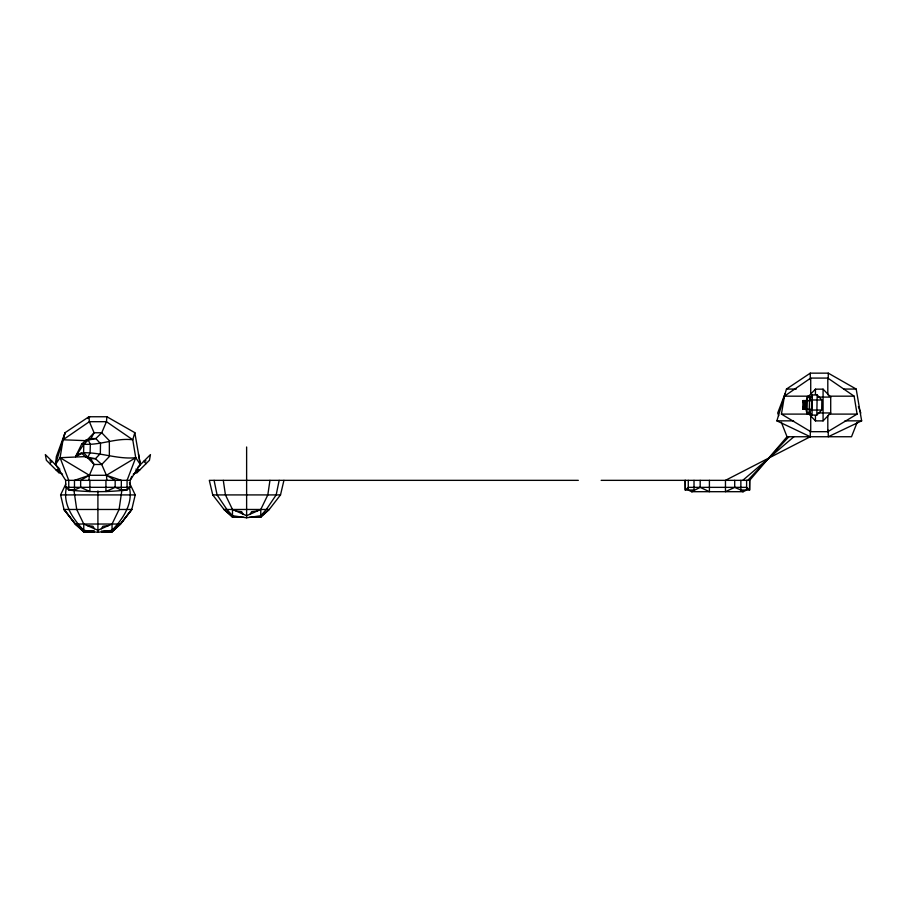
<?xml version="1.0" encoding="UTF-8"?>
<svg xmlns="http://www.w3.org/2000/svg" width="907" height="907" viewBox="0 0 907 907"><rect width="100%" height="100%" fill="white"/><g stroke="black" fill="none" stroke-linecap="round" stroke-linejoin="round"><path stroke-width="1.36" d="M812.026 415.077L812.377 394.964L817.173 394.964L821.867 399.987L821.685 410.043L816.81 415.077L812.026 415.077L809.203 412.061M816.81 415.077L817.173 394.964M131.708 476.402L130.155 480.347L130.155 487.32L127.071 489.916C107.797 492.252 88.013 492.252 68.751 489.916L65.667 487.32L65.667 480.347L55.52 464.452L56.336 456.652L65.111 432.662L88.92 416.755L106.901 416.755L106.448 421.687L101.72 432.764L95.813 438.569L88.274 440.076L83.829 444.192L83.58 452.74L87.775 457.173L95.45 458.681L101.72 464.486L106.448 475.291L106.901 480.347M802.752 409.136L803.001 400.588L805.189 400.588L804.94 409.136L802.752 409.136L805.189 400.588M805.96 409.295L806.21 400.747L807.434 396.472L809.634 396.472L811.697 400.747L811.448 409.295L809.135 413.569L806.935 413.569L805.96 409.295L811.448 409.295M806.935 413.569L807.434 396.472M809.135 413.569L809.634 396.472M88.92 480.347L89.362 475.291L94.09 464.486L90.666 458.681L85.575 457.173L81.392 452.74L75.61 456.527L81.641 444.192L86.074 440.076L91.017 438.569L95.813 438.569L100.507 443.591L100.326 453.647L95.45 458.681L90.666 458.681M121.969 489.621L119.089 509.473L112.049 524.031L112.049 531.071L104.917 531.071M269.957 480.347L267.814 494.916L260.774 509.473L260.774 517.296L249.459 517.296M66.562 486.968C62.266 503.555 72.832 518.793 83.761 530.278L97.911 532.352L112.049 530.278C122.989 518.793 133.544 503.555 129.248 486.968M89.884 480.347L89.884 491.549L80.644 487.32L74.476 489.916L68.751 489.916L68.751 480.347L60.077 457.706L63.048 439.782L65.111 432.662L55.52 464.452L60.077 457.706L85.077 456.606M781.437 414.102L784.408 396.178L810.722 378.083L827.808 378.083L854.122 396.178L857.092 414.102L827.808 431.687L810.722 431.687L781.437 414.102L810.722 414.102M279.163 480.347L276.17 494.916L266.352 509.473L260.774 515.709L246.625 517.795L232.487 515.709L226.909 509.473L217.079 494.916L214.086 480.347M104.917 531.865L112.049 531.865L120.518 524.031L131.787 509.473L135.222 494.916L129.406 482.773M260.774 517.296L269.243 509.473L280.512 494.916L283.936 480.347M101.505 531.071L112.049 531.071L112.253 530.244M106.901 416.755L134.826 432.662L132.762 439.782L135.733 457.706L140.29 464.452L130.155 480.347L65.667 480.347M810.28 430.122L810.28 436.743L776.88 420.848L786.471 389.058L810.28 373.151L828.261 373.151L856.185 389.058L861.65 420.848L828.261 436.743L828.261 430.122M785.031 393.785L777.696 413.048L778.739 415.678M86.471 456.55L94.09 464.486L101.72 464.486L109.35 456.55L109.35 440.689L101.72 432.764L94.09 432.764L86.471 440.689L63.048 439.782L89.362 421.687L106.448 421.687L132.762 439.782C115.869 437.65 100.53 445.518 83.829 444.192L75.61 456.527L83.58 452.74C101.301 452.423 117.763 459.509 135.733 457.706L127.071 480.347L127.071 489.916L121.334 489.916L115.166 487.32L105.938 491.549L105.938 480.347M857.206 422.265L851.514 436.743L787.027 436.743L749.681 480.347L749.601 490.029L740.86 490.029L734.704 487.354L725.464 491.696L725.464 480.347L810.28 436.743M102.151 531.865L112.049 531.865L120.518 524.031L131.787 509.473L64.023 509.473L60.588 494.916L65.826 483.987M91.017 438.569L94.09 432.764L89.362 421.687L88.92 416.755M101.437 528.713L102.91 526.241L108.511 525.595M250.162 514.156L251.624 511.673L257.237 511.026M131.787 509.473L121.334 522.988L113.205 529.586M75.61 456.527L78.229 453.5M747.776 480.347L788.92 436.743M807.831 397.085L815.45 389.16L823.08 389.16L830.71 397.085L830.71 412.946L823.08 420.882L815.45 420.882L807.831 412.946M809.452 397.98L812.377 394.964M49.726 463.624L52.062 461.289L49.783 460.881M58.921 468.159L45.35 454.588L46.37 460.268L58.717 472.615L60.27 471.062M137.875 467.173L150.46 454.588L149.44 460.268L137.104 472.615L133.25 474.134M742.776 480.347L793.92 436.743M112.049 531.071L120.518 524.031L75.292 524.031L64.023 509.473L74.476 522.988L82.605 529.586M260.774 516.514L269.243 509.473L224.018 509.473L212.748 494.916L209.313 480.347L578.315 480.347M87.696 418.478L89.884 416.755M135.733 457.706L106.448 475.291L89.362 475.291L74.476 480.347L74.476 489.916L72.095 490.562M135.132 472.513L139.712 469.996L135.903 469.134M112.049 524.031L97.911 530.278L83.761 524.031L76.721 509.473L73.841 489.621M260.774 509.473L246.625 515.709L232.487 509.473L225.435 494.916L223.292 480.347M709.41 480.347L709.41 491.696L700.181 487.354L691.633 491.696L688.277 490.029L688.277 480.347M694.048 491.027L691.633 491.696L743.241 491.696L746.597 490.029L746.597 480.347M59.907 469.134L56.098 469.996L60.678 472.513M146.027 460.881L143.76 461.289L146.095 463.624M64.023 509.473L75.292 524.031L83.761 531.865L91.482 530.992M786.471 389.058L796.278 389.058M843.623 389.058L856.185 389.058M784.408 396.178L809.373 396.178M829.191 396.178L854.122 396.178M809.101 397.085L811.64 397.085M818.001 397.085L830.71 397.085M809.894 399.987L821.867 399.987M806.21 400.747L811.697 400.747M812.116 410.043L821.685 410.043M818.001 412.946L830.71 412.946M829.202 414.102L857.092 414.102M776.88 420.848L793.58 420.848M844.95 420.848L861.65 420.848M86.074 440.076L88.274 440.076L90.337 444.351L90.088 452.899L87.775 457.173L85.575 457.173M81.641 444.192L83.829 444.192M601.148 480.347L749.681 480.347L749.601 490.029L746.597 487.354L688.277 487.354L685.273 490.029L685.193 480.347L685.273 490.029L694.014 490.029L694.014 480.347M65.667 487.32L130.155 487.32M60.588 494.916L135.222 494.916M212.748 494.916L280.512 494.916M232.487 516.514L224.018 509.473L232.487 517.296L243.802 517.296M91.766 531.865L83.761 531.865L75.292 524.031L83.761 531.071L89.895 531.071M90.768 531.071L94.339 531.071M83.569 530.244L83.761 531.071L93.909 531.071M90.768 531.865L94.339 531.865M83.761 531.865L93.659 531.865M101.505 531.865L105.915 531.865M104.339 530.992L112.049 531.865M236.024 511.026L241.625 511.673L243.087 514.156M87.299 525.595L92.911 526.241L94.373 528.713M123.715 490.562L121.334 489.916L121.334 480.347L106.448 475.291L115.166 480.347L115.166 487.32M740.826 491.027L743.241 491.696L740.86 490.029L740.86 480.347M58.717 472.615L62.56 474.134M60.077 457.706L89.362 475.291L80.644 480.347L80.644 487.32M135.54 471.062L137.104 472.615M781.324 422.265L787.027 436.743M858.385 406.631L860.834 413.048M138.499 454.078L140.29 464.452L134.826 432.662M803.001 400.588L804.94 409.136M828.261 373.151L828.261 378.457M827.808 378.083L827.808 394.783M827.808 415.497L827.808 431.687M823.08 389.16L823.08 420.882M815.45 389.16L815.45 394.443M815.45 415.587L815.45 420.882M810.722 378.083L810.722 394.783M810.722 415.497L810.722 431.687M810.28 373.151L810.28 379.784M734.704 480.347L734.704 487.354M700.181 480.347L700.181 487.354M246.625 446.992L246.625 517.795M232.487 509.473L232.487 517.296M97.911 490.936L97.911 532.352M83.761 524.031L83.761 531.071"/></g></svg>
